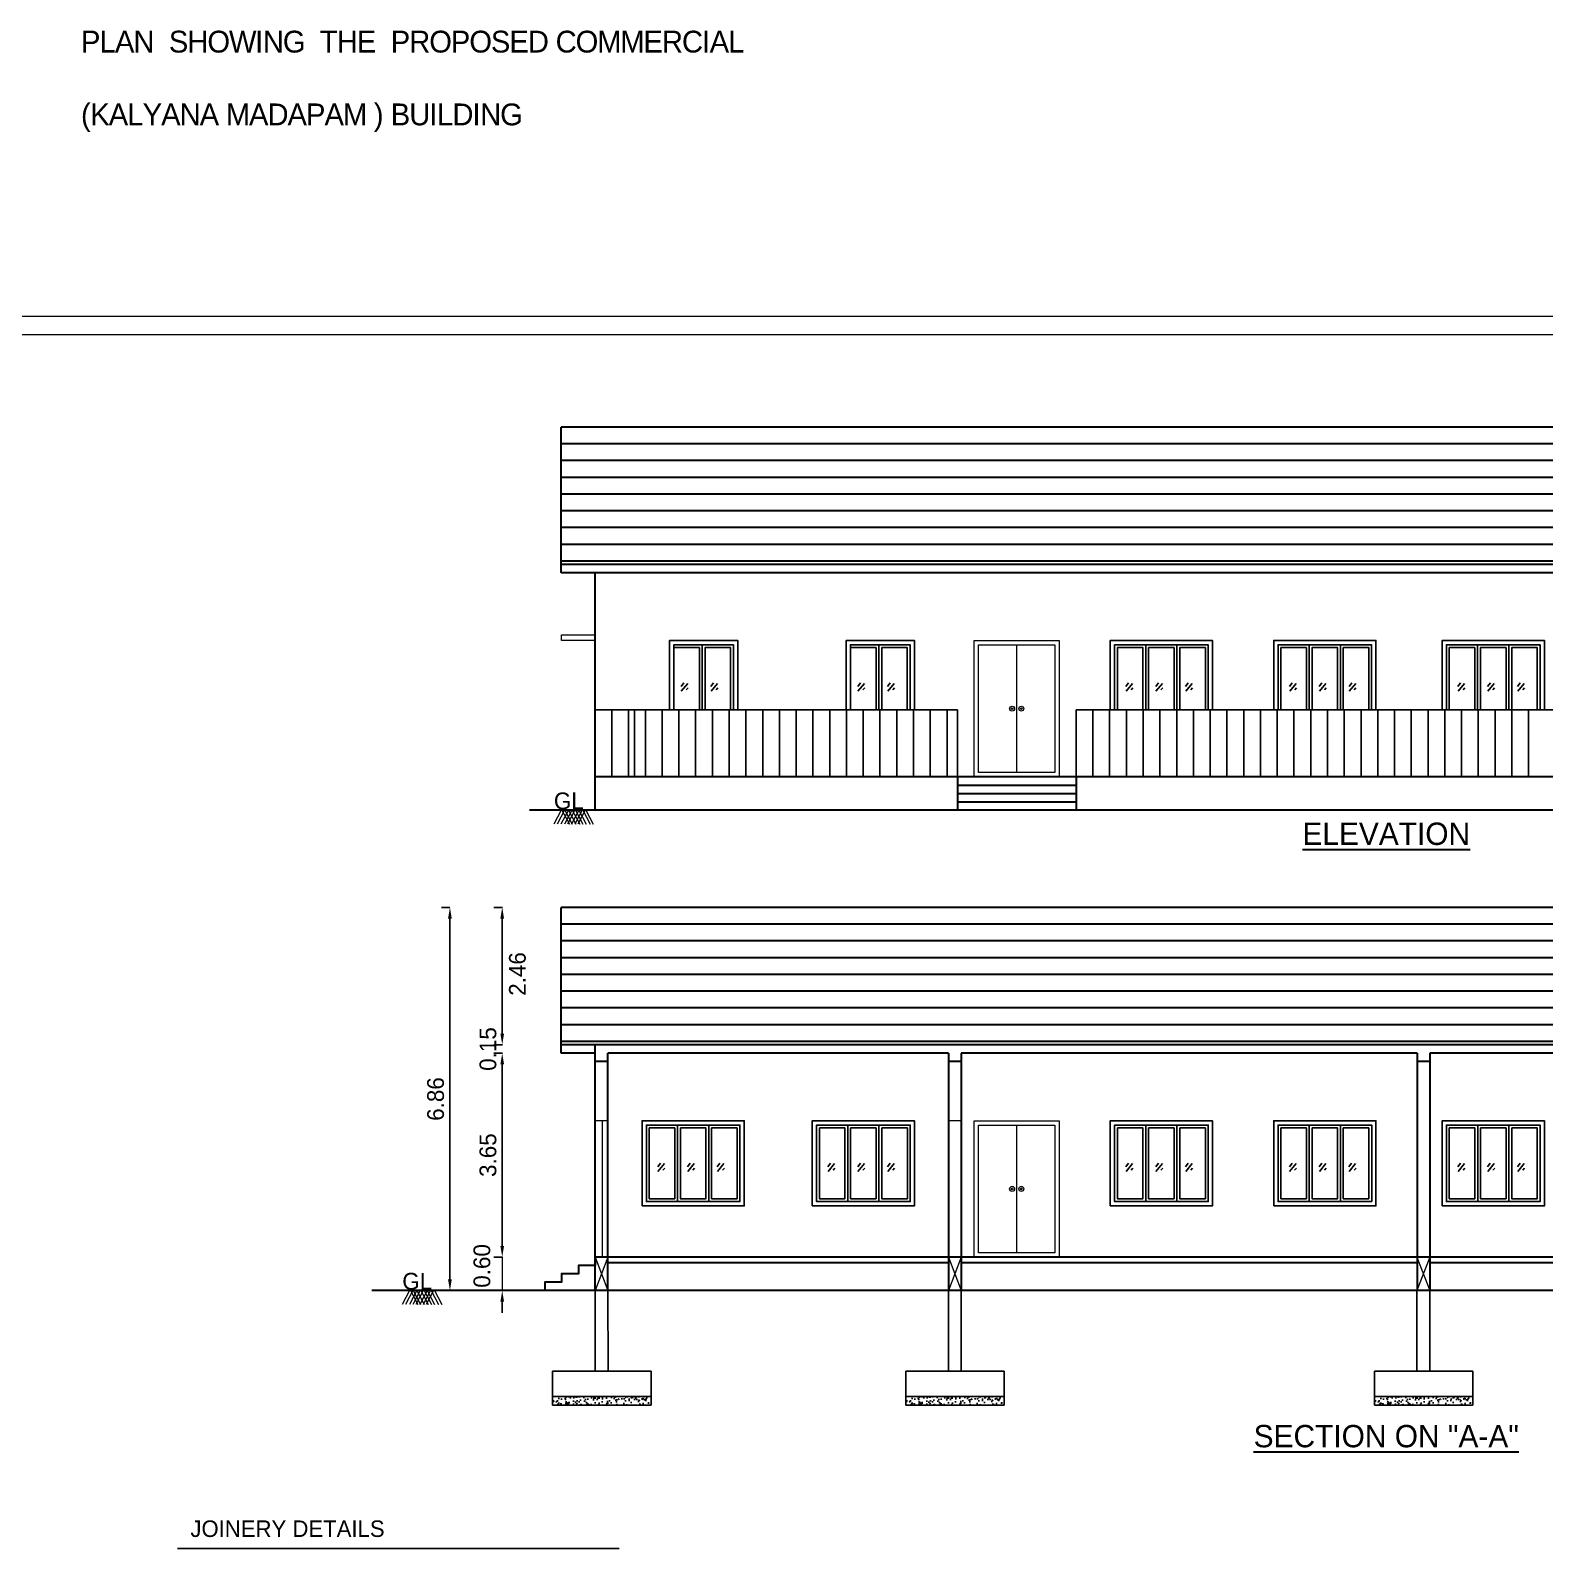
# Model space of a CAD drawing. Header units: metres. Extents: x -1560488.3 to -1560394.4, y 43534.5 to 43593.3.
# Drawn here: x -1560455.1 to -1560427.99, y 43566.14 to 43593.32 of the extents above; entities that cross this region are included whole.
import ezdxf

# ---------------------------------------------------------------- set-up
doc = ezdxf.new("R2010")
doc.units = ezdxf.units.M
doc.header["$LTSCALE"] = 750
doc.header["$MEASUREMENT"] = 0
doc.header["$PDMODE"] = 35
doc.header["$PDSIZE"] = 50
doc.linetypes.add('HIDDEN', pattern=[0.375, 0.25, -0.125])
doc.layers.get('0').update_dxf_attribs({"lineweight": 5})
doc.layers.get('Defpoints').update_dxf_attribs({"lineweight": 0})
for name, color, linetype in [('A-ELEV-05', 8, 'Continuous'), ('A-SECT-03', 8, 'Continuous'), ('Boundary', 1, 'Continuous'), ('CONCRETE', 252, 'Continuous'), ('HIDDEN', 3, 'HIDDEN'), ('Site Boundry', 3, 'Continuous'), ('TEXT 1', 7, 'Continuous')]:
    doc.layers.add(name, color=color, linetype=linetype)
doc.layers.add('TEXT', color=2, linetype='Continuous', lineweight=20)
doc.layers.add('wall', color=7, linetype='Continuous', lineweight=30)
doc.styles.add('outer', font='BKANT.TTF')
doc.dimstyles.new('DC', dxfattribs={"dimtxt": 0.3, "dimasz": 0.2, "dimexe": 0.15, "dimexo": 0.15, "dimgap": 0.1, "dimtad": 1, "dimzin": 1, "dimdsep": 46, "dimtxsty": 'outer', "dimcen": 0.1, "dimdle": 1, "dimse1": 1, "dimse2": 1, "dimsd1": 1, "dimsd2": 1, "dimclrd": 8, "dimclre": 8, "dimclrt": 7, "dimadec": 0, "dimazin": 0, "dimtfac": 1, "dimtix": 1, "dimtofl": 0, "dimtmove": 2, "dimatfit": 0, "dimfxl": 0, "dimtolj": 1, "dimtzin": 0, "dimarcsym": 0})

# ---------------------------------------------------------------- blocks, each defined once
blk = doc.blocks.new('*D221')
at = {"color": 3, "lineweight": -2}
for p, q in [((-1560446.654, 43571.563), (-1560446.654, 43571.763)), ((-1560446.649, 43571.363), (-1560446.804, 43571.363)), ((-1560446.649, 43570.763), (-1560446.804, 43570.763)), ((-1560446.654, 43570.563), (-1560446.654, 43570.363))]:
    blk.add_line(p, q, dxfattribs=at)
at = {"color": 3}
for points in [[(-1560446.687, 43571.563), (-1560446.621, 43571.563), (-1560446.654, 43571.363)], [(-1560446.687, 43570.563), (-1560446.621, 43570.563), (-1560446.654, 43570.763)]]:
    blk.add_solid(points, dxfattribs=at)
at = {"layer": 'Defpoints', "color": 0}
for p in [(-1560446.654, 43571.363), (-1560446.499, 43571.363), (-1560446.499, 43570.763)]:
    blk.add_point(p, dxfattribs=at)
at = {"color": 7, "insert": (-1560447.016, 43571.205), "char_height": 0.3, "attachment_point": 5, "rotation": 90, "style": 'outer'}
blk.add_mtext('\\A1;0.60', dxfattribs=at)
blk = doc.blocks.new('*D222')
at = {"color": 3, "lineweight": -2}
for p, q in [((-1560446.649, 43575.013), (-1560446.804, 43575.013)), ((-1560446.654, 43571.563), (-1560446.654, 43574.813)), ((-1560446.649, 43571.363), (-1560446.804, 43571.363))]:
    blk.add_line(p, q, dxfattribs=at)
at = {"color": 3}
for points in [[(-1560446.687, 43574.813), (-1560446.621, 43574.813), (-1560446.654, 43575.013)], [(-1560446.687, 43571.563), (-1560446.621, 43571.563), (-1560446.654, 43571.363)]]:
    blk.add_solid(points, dxfattribs=at)
at = {"layer": 'Defpoints', "color": 0}
for p in [(-1560446.654, 43575.013), (-1560446.499, 43575.013), (-1560446.499, 43571.363)]:
    blk.add_point(p, dxfattribs=at)
at = {"color": 7, "insert": (-1560446.908, 43573.188), "char_height": 0.3, "attachment_point": 5, "rotation": 90, "style": 'outer'}
blk.add_mtext('\\A1;3.65', dxfattribs=at)
blk = doc.blocks.new('*D223')
at = {"color": 3, "lineweight": -2}
for p, q in [((-1560446.654, 43575.363), (-1560446.654, 43575.563)), ((-1560446.649, 43575.163), (-1560446.804, 43575.163)), ((-1560446.649, 43575.013), (-1560446.804, 43575.013)), ((-1560446.654, 43574.813), (-1560446.654, 43574.613))]:
    blk.add_line(p, q, dxfattribs=at)
at = {"color": 3}
for points in [[(-1560446.687, 43575.363), (-1560446.621, 43575.363), (-1560446.654, 43575.163)], [(-1560446.687, 43574.813), (-1560446.621, 43574.813), (-1560446.654, 43575.013)]]:
    blk.add_solid(points, dxfattribs=at)
at = {"layer": 'Defpoints', "color": 0}
for p in [(-1560446.654, 43575.163), (-1560446.499, 43575.163), (-1560446.499, 43575.013)]:
    blk.add_point(p, dxfattribs=at)
at = {"color": 7, "insert": (-1560446.908, 43575.088), "char_height": 0.3, "attachment_point": 5, "rotation": 90, "style": 'outer'}
blk.add_mtext('\\A1;0.15', dxfattribs=at)
blk = doc.blocks.new('*D224')
at = {"color": 3, "lineweight": -2}
for p, q in [((-1560446.649, 43577.623), (-1560446.804, 43577.623)), ((-1560446.654, 43575.363), (-1560446.654, 43577.423)), ((-1560446.649, 43575.163), (-1560446.804, 43575.163))]:
    blk.add_line(p, q, dxfattribs=at)
at = {"color": 3}
for points in [[(-1560446.687, 43577.423), (-1560446.621, 43577.423), (-1560446.654, 43577.623)], [(-1560446.687, 43575.363), (-1560446.621, 43575.363), (-1560446.654, 43575.163)]]:
    blk.add_solid(points, dxfattribs=at)
at = {"layer": 'Defpoints', "color": 0}
for p in [(-1560446.654, 43577.623), (-1560446.499, 43577.623), (-1560446.499, 43575.163)]:
    blk.add_point(p, dxfattribs=at)
at = {"color": 7, "insert": (-1560446.381, 43576.431), "char_height": 0.3, "attachment_point": 5, "rotation": 90, "style": 'outer'}
blk.add_mtext('\\A1;2.46', dxfattribs=at)
blk = doc.blocks.new('*D225')
at = {"color": 3, "lineweight": -2}
for p, q in [((-1560447.59, 43577.623), (-1560447.74, 43577.623)), ((-1560447.59, 43570.963), (-1560447.59, 43577.423)), ((-1560447.59, 43570.763), (-1560447.74, 43570.763))]:
    blk.add_line(p, q, dxfattribs=at)
at = {"color": 3}
for points in [[(-1560447.624, 43577.423), (-1560447.557, 43577.423), (-1560447.59, 43577.623)], [(-1560447.624, 43570.963), (-1560447.557, 43570.963), (-1560447.59, 43570.763)]]:
    blk.add_solid(points, dxfattribs=at)
at = {"layer": 'Defpoints', "color": 0}
for p in [(-1560447.59, 43577.623), (-1560447.59, 43577.623), (-1560447.59, 43570.763)]:
    blk.add_point(p, dxfattribs=at)
at = {"color": 7, "insert": (-1560447.845, 43574.193), "char_height": 0.3, "attachment_point": 5, "rotation": 90, "style": 'outer'}
blk.add_mtext('\\A1;6.86', dxfattribs=at)
blk = doc.blocks.new('SER')
at = {"layer": 'A-ELEV-05'}
for points in [[(326236.3, -82559.4), (326236.3, -82499.4), (326308.3, -82499.4), (326308.3, -82559.4)], [(326239.3, -82556.4), (326239.3, -82502.4), (326305.3, -82502.4), (326305.3, -82556.4)], [(326239.3, -82502.4), (326261.3, -82502.4), (326261.3, -82556.4), (326239.3, -82556.4)], [(326241.3, -82504.4), (326259.3, -82504.4), (326259.3, -82554.4), (326241.3, -82554.4)], [(326261.3, -82502.4), (326283.3, -82502.4), (326283.3, -82556.4), (326261.3, -82556.4)], [(326263.3, -82504.4), (326281.3, -82504.4), (326281.3, -82554.4), (326263.3, -82554.4)], [(326283.3, -82502.4), (326305.3, -82502.4), (326305.3, -82556.4), (326283.3, -82556.4)], [(326285.3, -82504.4), (326303.3, -82504.4), (326303.3, -82554.4), (326285.3, -82554.4)]]:
    blk.add_lwpolyline(points, close=True, dxfattribs=at)
at = {"layer": 'A-SECT-03'}
for p, q in [((326249.2, -82529.2), (326247.3, -82531.9)), ((326249.2, -82529.2), (326247.3, -82531.9)), ((326252, -82529.6), (326247.5, -82535.2)), ((326252, -82529.6), (326247.5, -82535.2)), ((326252.3, -82532.7), (326251, -82534.3)), ((326252.3, -82532.7), (326251, -82534.3)), ((326270.2, -82529.2), (326268.3, -82531.9)), ((326270.2, -82529.2), (326268.3, -82531.9)), ((326273, -82529.6), (326268.5, -82535.2)), ((326273, -82529.6), (326268.5, -82535.2)), ((326273.3, -82532.7), (326272, -82534.3)), ((326273.3, -82532.7), (326272, -82534.3)), ((326291.2, -82529.2), (326289.3, -82531.9)), ((326291.2, -82529.2), (326289.3, -82531.9)), ((326294, -82529.6), (326289.5, -82535.2)), ((326294, -82529.6), (326289.5, -82535.2)), ((326294.3, -82532.7), (326293, -82534.3)), ((326294.3, -82532.7), (326293, -82534.3))]:
    blk.add_line(p, q, dxfattribs=at)

msp = doc.modelspace()

# ---------------------------------------------------------------- hatches: boundary and pattern name
at = {"layer": 'CONCRETE'}
h = msp.add_hatch(dxfattribs=at)
h.set_pattern_fill('AR-CONC', color=8, scale=0.0254, style=0)
h.set_pattern_definition([(50, (-1560460.11258, 44133.76283), (0.182184086, -0.015939042), [0.01905, -0.20955]), (355, (-1560460.11258, 44133.76283), (-0.03524284, 0.1910568), [0.01524, -0.16764]), (100.4514, (-1560460.0974, 44133.7615), (0.146941383, 0.175117644), [0.01619001, -0.178090096]), (46.1842, (-1560460.11258, 44133.81363), (0.27107923, -0.04204183), [0.028575, -0.314325]), (96.6356, (-1560460.09, 44133.81013), (0.23740433, 0.24742594), [0.02428501, -0.2671351]), (351.1842, (-1560460.11258, 44133.81363), (0.23740413, 0.24742612), [0.02286, -0.25146]), (21, (-1560460.08718, 44133.80093), (0.15161439, -0.1022652), [0.01905, -0.20955]), (326, (-1560460.08718, 44133.80093), (0.061802094, 0.18418811), [0.01524, -0.16764]), (71.4514, (-1560460.07454, 44133.79241), (0.21341655, 0.081922746), [0.01619001, -0.178090096]), (37.5, (-1560460.11258, 44133.762834), (0.003088603, 0.084555039), [0, -0.165608, 0, -0.17018, 0, -0.168275]), (7.5, (-1560460.11258, 44133.76283), (0.066819663, 0.100180575), [0, -0.097028, 0, -0.161798, 0, -0.064135]), (327.5, (-1560460.16922, 44133.762834), (0.135590899, -0.0057289374), [0, -0.0635, 0, -0.19812, 0, -0.26289]), (317.5, (-1560460.19462, 44133.76283), (0.148129287, 0.025426666), [0, -0.08255, 0, -0.131572, 0, -0.18669])])
h.paths.add_polyline_path([(-1560445.751, 43568.865), (-1560445.751, 43568.713), (-1560443.989, 43568.713), (-1560443.989, 43568.865)])
h = msp.add_hatch(dxfattribs=at)
h.set_pattern_fill('AR-CONC', color=8, scale=0.0254, style=0)
h.set_pattern_definition([(50, (-1560453.78798, 44133.76283), (0.182184086, -0.015939042), [0.01905, -0.20955]), (355, (-1560453.78798, 44133.76283), (-0.03524284, 0.1910568), [0.01524, -0.16764]), (100.4514, (-1560453.7728, 44133.7615), (0.146941383, 0.175117644), [0.01619001, -0.178090096]), (46.1842, (-1560453.78798, 44133.81363), (0.27107923, -0.04204183), [0.028575, -0.314325]), (96.6356, (-1560453.7654, 44133.81013), (0.23740433, 0.24742594), [0.02428501, -0.2671351]), (351.1842, (-1560453.78798, 44133.81363), (0.23740413, 0.24742612), [0.02286, -0.25146]), (21, (-1560453.76258, 44133.80093), (0.15161439, -0.1022652), [0.01905, -0.20955]), (326, (-1560453.76258, 44133.80093), (0.061802094, 0.18418811), [0.01524, -0.16764]), (71.4514, (-1560453.74994, 44133.79241), (0.21341655, 0.081922746), [0.01619001, -0.178090096]), (37.5, (-1560453.78798, 44133.762834), (0.003088603, 0.084555039), [0, -0.165608, 0, -0.17018, 0, -0.168275]), (7.5, (-1560453.78798, 44133.76283), (0.066819663, 0.100180575), [0, -0.097028, 0, -0.161798, 0, -0.064135]), (327.5, (-1560453.84462, 44133.762834), (0.135590899, -0.0057289374), [0, -0.0635, 0, -0.19812, 0, -0.26289]), (317.5, (-1560453.87002, 44133.76283), (0.148129287, 0.025426666), [0, -0.08255, 0, -0.131572, 0, -0.18669])])
h.paths.add_polyline_path([(-1560439.426, 43568.865), (-1560439.426, 43568.713), (-1560437.665, 43568.713), (-1560437.665, 43568.865)])
h = msp.add_hatch(dxfattribs=at)
h.set_pattern_fill('AR-CONC', color=8, scale=0.0254, style=0)
h.set_pattern_definition([(50, (-1560445.39859, 44133.76283), (0.182184086, -0.015939042), [0.01905, -0.20955]), (355, (-1560445.39859, 44133.76283), (-0.03524284, 0.1910568), [0.01524, -0.16764]), (100.4514, (-1560445.3834, 44133.7615), (0.146941383, 0.175117644), [0.01619001, -0.178090096]), (46.1842, (-1560445.39859, 44133.81363), (0.27107923, -0.04204183), [0.028575, -0.314325]), (96.6356, (-1560445.376, 44133.81013), (0.23740433, 0.24742594), [0.02428501, -0.2671351]), (351.1842, (-1560445.3986, 44133.81363), (0.23740413, 0.24742612), [0.02286, -0.25146]), (21, (-1560445.37319, 44133.80093), (0.15161439, -0.1022652), [0.01905, -0.20955]), (326, (-1560445.37319, 44133.80093), (0.061802094, 0.18418811), [0.01524, -0.16764]), (71.4514, (-1560445.36055, 44133.79241), (0.21341655, 0.081922746), [0.01619001, -0.178090096]), (37.5, (-1560445.398587, 44133.762834), (0.003088603, 0.084555039), [0, -0.165608, 0, -0.17018, 0, -0.168275]), (7.5, (-1560445.39859, 44133.76283), (0.066819663, 0.100180575), [0, -0.097028, 0, -0.161798, 0, -0.064135]), (327.5, (-1560445.45523, 44133.762834), (0.135590899, -0.0057289374), [0, -0.0635, 0, -0.19812, 0, -0.26289]), (317.5, (-1560445.48063, 44133.76283), (0.148129287, 0.025426666), [0, -0.08255, 0, -0.131572, 0, -0.18669])])
h.paths.add_polyline_path([(-1560431.037, 43568.865), (-1560431.037, 43568.713), (-1560429.275, 43568.713), (-1560429.275, 43568.865)])

# ---------------------------------------------------------------- linework, layer by layer
at = {"color": 22}
for p, q in [((-1560437.443, 43580.037), (-1560437.443, 43582.325)), ((-1560444.761, 43573.803), (-1560444.991, 43573.803)), ((-1560444.867, 43573.803), (-1560444.867, 43571.363)), ((-1560438.436, 43573.803), (-1560438.666, 43573.803)), ((-1560437.443, 43571.439), (-1560437.443, 43573.726))]:
    msp.add_line(p, q, dxfattribs=at)
at = {"color": 2}
for p, q in [((-1560446.654, 43571.363), (-1560446.654, 43570.763)), ((-1560444.991, 43571.363), (-1560444.761, 43570.763)), ((-1560444.761, 43571.363), (-1560444.991, 43570.763)), ((-1560438.666, 43571.363), (-1560438.436, 43570.763)), ((-1560438.436, 43571.363), (-1560438.666, 43570.763)), ((-1560430.277, 43571.363), (-1560430.047, 43570.763)), ((-1560430.047, 43571.363), (-1560430.277, 43570.763))]:
    msp.add_line(p, q, dxfattribs=at)
for points in [[(-1560488.3, 43588.209), (-1560394.418, 43588.209), (-1560394.418, 43534.537), (-1560488.3, 43534.537)], [(-1560487.968, 43587.877), (-1560394.75, 43587.877), (-1560394.75, 43534.869), (-1560487.968, 43534.869)]]:
    msp.add_lwpolyline(points, close=True)
msp.add_lwpolyline([(-1560445.591, 43582.501), (-1560444.991, 43582.501), (-1560444.991, 43582.401), (-1560445.591, 43582.401)], close=True, dxfattribs=at)
at = {"color": 22}
for points in [[(-1560438.203, 43582.401), (-1560436.683, 43582.401), (-1560436.683, 43579.961), (-1560438.203, 43579.961)], [(-1560438.126, 43582.325), (-1560436.759, 43582.325), (-1560436.759, 43580.037), (-1560438.126, 43580.037)], [(-1560438.203, 43573.803), (-1560436.683, 43573.803), (-1560436.683, 43571.363), (-1560438.203, 43571.363)], [(-1560438.126, 43573.726), (-1560436.759, 43573.726), (-1560436.759, 43571.439), (-1560438.126, 43571.439)]]:
    msp.add_lwpolyline(points, close=True, dxfattribs=at)
for centre, radius in [((-1560437.525, 43581.181), 0.0447), ((-1560437.525, 43581.181), 0.0148), ((-1560437.36, 43581.181), 0.0447), ((-1560437.36, 43581.181), 0.0148), ((-1560437.525, 43572.583), 0.0447), ((-1560437.525, 43572.583), 0.0148), ((-1560437.36, 43572.583), 0.0447), ((-1560437.36, 43572.583), 0.0148)]:
    msp.add_circle(centre, radius, dxfattribs=at)
at = {"layer": 'A-ELEV-05'}
for points in [[(-1560443.658, 43581.161), (-1560443.658, 43582.401), (-1560442.438, 43582.401), (-1560442.438, 43581.161)], [(-1560440.495, 43581.161), (-1560440.495, 43582.401), (-1560439.275, 43582.401), (-1560439.275, 43581.161)], [(-1560435.768, 43581.161), (-1560435.768, 43582.401), (-1560433.939, 43582.401), (-1560433.939, 43581.161)], [(-1560432.841, 43581.161), (-1560432.841, 43582.401), (-1560431.012, 43582.401), (-1560431.012, 43581.161)], [(-1560429.826, 43581.161), (-1560429.826, 43582.401), (-1560427.997, 43582.401), (-1560427.997, 43581.161)], [(-1560443.581, 43581.161), (-1560443.581, 43582.325), (-1560442.514, 43582.325), (-1560442.514, 43581.161)], [(-1560443.581, 43581.161), (-1560443.581, 43582.274), (-1560443.123, 43582.274), (-1560443.123, 43581.161)], [(-1560443.073, 43581.161), (-1560443.073, 43582.325), (-1560442.514, 43582.325), (-1560442.514, 43581.161)], [(-1560443.022, 43581.161), (-1560443.022, 43582.274), (-1560442.565, 43582.274), (-1560442.565, 43581.161)], [(-1560440.419, 43581.161), (-1560440.419, 43582.325), (-1560439.352, 43582.325), (-1560439.352, 43581.161)], [(-1560440.418, 43581.161), (-1560440.418, 43582.274), (-1560439.961, 43582.274), (-1560439.961, 43581.161)], [(-1560439.91, 43581.161), (-1560439.91, 43582.325), (-1560439.352, 43582.325), (-1560439.352, 43581.161)], [(-1560439.86, 43581.161), (-1560439.86, 43582.274), (-1560439.402, 43582.274), (-1560439.402, 43581.161)], [(-1560435.692, 43581.161), (-1560435.692, 43582.325), (-1560434.016, 43582.325), (-1560434.016, 43581.161)], [(-1560435.692, 43581.161), (-1560435.692, 43582.325), (-1560435.133, 43582.325), (-1560435.133, 43581.161)], [(-1560435.641, 43581.161), (-1560435.641, 43582.274), (-1560435.184, 43582.274), (-1560435.184, 43581.161)], [(-1560435.133, 43581.161), (-1560435.133, 43582.325), (-1560434.574, 43582.325), (-1560434.574, 43581.161)], [(-1560435.082, 43581.161), (-1560435.082, 43582.274), (-1560434.625, 43582.274), (-1560434.625, 43581.161)], [(-1560434.574, 43581.161), (-1560434.574, 43582.325), (-1560434.016, 43582.325), (-1560434.016, 43581.161)], [(-1560434.524, 43581.161), (-1560434.524, 43582.274), (-1560434.066, 43582.274), (-1560434.066, 43581.161)], [(-1560432.765, 43581.161), (-1560432.765, 43582.325), (-1560431.089, 43582.325), (-1560431.089, 43581.161)], [(-1560432.765, 43581.161), (-1560432.765, 43582.325), (-1560432.206, 43582.325), (-1560432.206, 43581.161)], [(-1560432.714, 43581.161), (-1560432.714, 43582.274), (-1560432.257, 43582.274), (-1560432.257, 43581.161)], [(-1560432.206, 43581.161), (-1560432.206, 43582.325), (-1560431.647, 43582.325), (-1560431.647, 43581.161)], [(-1560432.155, 43581.161), (-1560432.155, 43582.274), (-1560431.698, 43582.274), (-1560431.698, 43581.161)], [(-1560431.647, 43581.161), (-1560431.647, 43582.325), (-1560431.089, 43582.325), (-1560431.089, 43581.161)], [(-1560431.597, 43581.161), (-1560431.597, 43582.274), (-1560431.139, 43582.274), (-1560431.139, 43581.161)], [(-1560429.75, 43581.161), (-1560429.75, 43582.325), (-1560428.073, 43582.325), (-1560428.073, 43581.161)], [(-1560429.75, 43581.161), (-1560429.75, 43582.325), (-1560429.191, 43582.325), (-1560429.191, 43581.161)], [(-1560429.699, 43581.161), (-1560429.699, 43582.274), (-1560429.242, 43582.274), (-1560429.242, 43581.161)], [(-1560429.191, 43581.161), (-1560429.191, 43582.325), (-1560428.632, 43582.325), (-1560428.632, 43581.161)], [(-1560429.14, 43581.161), (-1560429.14, 43582.274), (-1560428.683, 43582.274), (-1560428.683, 43581.161)], [(-1560428.632, 43581.161), (-1560428.632, 43582.325), (-1560428.073, 43582.325), (-1560428.073, 43581.161)], [(-1560428.581, 43581.161), (-1560428.581, 43582.274), (-1560428.124, 43582.274), (-1560428.124, 43581.161)]]:
    msp.add_lwpolyline(points, dxfattribs=at)
at = {"layer": 'A-SECT-03'}
for p, q in [((-1560443.404, 43581.645), (-1560443.453, 43581.577)), ((-1560443.404, 43581.645), (-1560443.453, 43581.577)), ((-1560443.333, 43581.634), (-1560443.448, 43581.491)), ((-1560443.333, 43581.634), (-1560443.448, 43581.491)), ((-1560443.327, 43581.556), (-1560443.358, 43581.515)), ((-1560443.327, 43581.556), (-1560443.358, 43581.515)), ((-1560442.871, 43581.645), (-1560442.919, 43581.577)), ((-1560442.871, 43581.645), (-1560442.919, 43581.577)), ((-1560442.8, 43581.634), (-1560442.915, 43581.491)), ((-1560442.8, 43581.634), (-1560442.915, 43581.491)), ((-1560442.794, 43581.556), (-1560442.825, 43581.515)), ((-1560442.794, 43581.556), (-1560442.825, 43581.515)), ((-1560440.242, 43581.645), (-1560440.29, 43581.577)), ((-1560440.242, 43581.645), (-1560440.29, 43581.577)), ((-1560440.171, 43581.634), (-1560440.286, 43581.491)), ((-1560440.171, 43581.634), (-1560440.286, 43581.491)), ((-1560440.165, 43581.556), (-1560440.196, 43581.515)), ((-1560440.165, 43581.556), (-1560440.196, 43581.515)), ((-1560439.708, 43581.645), (-1560439.757, 43581.577)), ((-1560439.708, 43581.645), (-1560439.757, 43581.577)), ((-1560439.637, 43581.634), (-1560439.753, 43581.491)), ((-1560439.637, 43581.634), (-1560439.753, 43581.491)), ((-1560439.632, 43581.556), (-1560439.663, 43581.515)), ((-1560439.632, 43581.556), (-1560439.663, 43581.515)), ((-1560435.439, 43581.645), (-1560435.488, 43581.577)), ((-1560435.439, 43581.645), (-1560435.488, 43581.577)), ((-1560435.368, 43581.634), (-1560435.483, 43581.491)), ((-1560435.368, 43581.634), (-1560435.483, 43581.491)), ((-1560435.362, 43581.556), (-1560435.393, 43581.515)), ((-1560435.362, 43581.556), (-1560435.393, 43581.515)), ((-1560434.906, 43581.645), (-1560434.954, 43581.577)), ((-1560434.906, 43581.645), (-1560434.954, 43581.577)), ((-1560434.835, 43581.634), (-1560434.95, 43581.491)), ((-1560434.835, 43581.634), (-1560434.95, 43581.491)), ((-1560434.829, 43581.556), (-1560434.86, 43581.515)), ((-1560434.829, 43581.556), (-1560434.86, 43581.515)), ((-1560434.372, 43581.645), (-1560434.421, 43581.577)), ((-1560434.372, 43581.645), (-1560434.421, 43581.577)), ((-1560434.302, 43581.634), (-1560434.417, 43581.491)), ((-1560434.302, 43581.634), (-1560434.417, 43581.491)), ((-1560434.296, 43581.556), (-1560434.327, 43581.515)), ((-1560434.296, 43581.556), (-1560434.327, 43581.515)), ((-1560432.512, 43581.645), (-1560432.561, 43581.577)), ((-1560432.512, 43581.645), (-1560432.561, 43581.577)), ((-1560432.441, 43581.634), (-1560432.556, 43581.491)), ((-1560432.441, 43581.634), (-1560432.556, 43581.491)), ((-1560432.435, 43581.556), (-1560432.466, 43581.515)), ((-1560432.435, 43581.556), (-1560432.466, 43581.515)), ((-1560431.979, 43581.645), (-1560432.027, 43581.577)), ((-1560431.979, 43581.645), (-1560432.027, 43581.577)), ((-1560431.908, 43581.634), (-1560432.023, 43581.491)), ((-1560431.908, 43581.634), (-1560432.023, 43581.491)), ((-1560431.902, 43581.556), (-1560431.933, 43581.515)), ((-1560431.902, 43581.556), (-1560431.933, 43581.515)), ((-1560431.445, 43581.645), (-1560431.494, 43581.577)), ((-1560431.445, 43581.645), (-1560431.494, 43581.577)), ((-1560431.374, 43581.634), (-1560431.49, 43581.491)), ((-1560431.374, 43581.634), (-1560431.49, 43581.491)), ((-1560431.369, 43581.556), (-1560431.4, 43581.515)), ((-1560431.369, 43581.556), (-1560431.4, 43581.515)), ((-1560429.497, 43581.645), (-1560429.545, 43581.577)), ((-1560429.497, 43581.645), (-1560429.545, 43581.577)), ((-1560429.426, 43581.634), (-1560429.541, 43581.491)), ((-1560429.426, 43581.634), (-1560429.541, 43581.491)), ((-1560429.42, 43581.556), (-1560429.451, 43581.515)), ((-1560429.42, 43581.556), (-1560429.451, 43581.515)), ((-1560428.963, 43581.645), (-1560429.012, 43581.577)), ((-1560428.963, 43581.645), (-1560429.012, 43581.577)), ((-1560428.893, 43581.634), (-1560429.008, 43581.491)), ((-1560428.893, 43581.634), (-1560429.008, 43581.491)), ((-1560428.887, 43581.556), (-1560428.918, 43581.515)), ((-1560428.887, 43581.556), (-1560428.918, 43581.515)), ((-1560428.43, 43581.645), (-1560428.479, 43581.577)), ((-1560428.43, 43581.645), (-1560428.479, 43581.577)), ((-1560428.359, 43581.634), (-1560428.474, 43581.491)), ((-1560428.359, 43581.634), (-1560428.474, 43581.491)), ((-1560428.353, 43581.556), (-1560428.384, 43581.515)), ((-1560428.353, 43581.556), (-1560428.384, 43581.515))]:
    msp.add_line(p, q, dxfattribs=at)
at = {"layer": 'Boundary'}
msp.add_line((-1560452.465, 43566.147), (-1560444.56, 43566.147), dxfattribs=at)
at = {"layer": 'HIDDEN', "color": 252, "linetype": 'HIDDEN', "ltscale": 0.05}
for p, q in [((-1560444.991, 43570.763), (-1560444.991, 43569.322)), ((-1560444.761, 43570.763), (-1560444.759, 43569.322)), ((-1560438.666, 43570.763), (-1560438.666, 43569.322)), ((-1560438.436, 43570.763), (-1560438.435, 43569.322)), ((-1560430.277, 43570.763), (-1560430.277, 43569.322)), ((-1560430.047, 43570.763), (-1560430.045, 43569.322))]:
    msp.add_line(p, q, dxfattribs=at)
for points in [[(-1560445.751, 43568.865), (-1560443.989, 43568.865), (-1560443.989, 43569.322), (-1560445.751, 43569.322)], [(-1560439.426, 43568.865), (-1560437.665, 43568.865), (-1560437.665, 43569.322), (-1560439.426, 43569.322)], [(-1560431.037, 43568.865), (-1560429.275, 43568.865), (-1560429.275, 43569.322), (-1560431.037, 43569.322)]]:
    msp.add_lwpolyline(points, close=True, dxfattribs=at)
at = {"layer": 'HIDDEN', "color": 252, "linetype": 'HIDDEN', "ltscale": 0.5}
for points in [[(-1560445.751, 43568.865), (-1560443.989, 43568.865), (-1560443.989, 43568.713), (-1560445.751, 43568.713)], [(-1560439.426, 43568.865), (-1560437.665, 43568.865), (-1560437.665, 43568.713), (-1560439.426, 43568.713)], [(-1560431.037, 43568.865), (-1560429.275, 43568.865), (-1560429.275, 43568.713), (-1560431.037, 43568.713)]]:
    msp.add_lwpolyline(points, close=True, dxfattribs=at)
at = {"layer": 'Site Boundry', "color": 1, "linetype": 'Continuous', "ltscale": 5}
for p, q in [((-1560438.503, 43581.161), (-1560444.991, 43581.161)), ((-1560444.691, 43579.961), (-1560444.691, 43581.161)), ((-1560444.391, 43579.961), (-1560444.391, 43581.161)), ((-1560444.284, 43579.961), (-1560444.284, 43581.161)), ((-1560444.091, 43579.961), (-1560444.091, 43581.161)), ((-1560443.791, 43579.961), (-1560443.791, 43581.161)), ((-1560443.491, 43579.961), (-1560443.491, 43581.161)), ((-1560443.191, 43579.961), (-1560443.191, 43581.161)), ((-1560442.891, 43579.961), (-1560442.891, 43581.161)), ((-1560442.591, 43579.961), (-1560442.591, 43581.161)), ((-1560442.291, 43579.961), (-1560442.291, 43581.161)), ((-1560441.991, 43579.961), (-1560441.991, 43581.161)), ((-1560441.691, 43579.961), (-1560441.691, 43581.161)), ((-1560441.391, 43579.961), (-1560441.391, 43581.161)), ((-1560441.091, 43579.961), (-1560441.091, 43581.161)), ((-1560440.791, 43579.961), (-1560440.791, 43581.161)), ((-1560440.491, 43579.961), (-1560440.491, 43581.161)), ((-1560440.191, 43579.961), (-1560440.191, 43581.161)), ((-1560439.891, 43579.961), (-1560439.891, 43581.161)), ((-1560439.591, 43579.961), (-1560439.591, 43581.161)), ((-1560439.291, 43579.961), (-1560439.291, 43581.161)), ((-1560438.991, 43579.961), (-1560438.991, 43581.161)), ((-1560438.691, 43579.961), (-1560438.691, 43581.161)), ((-1560438.503, 43581.161), (-1560438.503, 43579.961)), ((-1560418.016, 43581.161), (-1560436.379, 43581.161)), ((-1560436.379, 43581.161), (-1560436.379, 43579.961)), ((-1560436.079, 43579.961), (-1560436.079, 43581.161)), ((-1560435.779, 43579.961), (-1560435.779, 43581.161)), ((-1560435.479, 43579.961), (-1560435.479, 43581.161)), ((-1560435.179, 43579.961), (-1560435.179, 43581.161)), ((-1560434.879, 43579.961), (-1560434.879, 43581.161)), ((-1560434.579, 43579.961), (-1560434.579, 43581.161)), ((-1560434.279, 43579.961), (-1560434.279, 43581.161)), ((-1560433.979, 43579.961), (-1560433.979, 43581.161)), ((-1560433.679, 43579.961), (-1560433.679, 43581.161)), ((-1560433.379, 43579.961), (-1560433.379, 43581.161)), ((-1560433.079, 43579.961), (-1560433.079, 43581.161)), ((-1560432.779, 43579.961), (-1560432.779, 43581.161)), ((-1560432.479, 43579.961), (-1560432.479, 43581.161)), ((-1560432.179, 43579.961), (-1560432.179, 43581.161)), ((-1560431.879, 43579.961), (-1560431.879, 43581.161)), ((-1560431.579, 43579.961), (-1560431.579, 43581.161)), ((-1560431.279, 43579.961), (-1560431.279, 43581.161)), ((-1560430.979, 43579.961), (-1560430.979, 43581.161)), ((-1560430.679, 43579.961), (-1560430.679, 43581.161)), ((-1560430.379, 43579.961), (-1560430.379, 43581.161)), ((-1560430.079, 43579.961), (-1560430.079, 43581.161)), ((-1560429.779, 43579.961), (-1560429.779, 43581.161)), ((-1560429.479, 43579.961), (-1560429.479, 43581.161)), ((-1560429.179, 43579.961), (-1560429.179, 43581.161)), ((-1560428.879, 43579.961), (-1560428.879, 43581.161)), ((-1560428.579, 43579.961), (-1560428.579, 43581.161)), ((-1560428.279, 43579.961), (-1560428.279, 43581.161))]:
    msp.add_line(p, q, dxfattribs=at)
at = {"layer": 'TEXT'}
for p, q in [((-1560445.599, 43579.361), (-1560445.731, 43579.115)), ((-1560445.541, 43579.361), (-1560445.673, 43579.115)), ((-1560445.47, 43579.361), (-1560445.602, 43579.115)), ((-1560445.584, 43579.361), (-1560445.452, 43579.115)), ((-1560445.407, 43579.361), (-1560445.539, 43579.115)), ((-1560445.532, 43579.361), (-1560445.4, 43579.115)), ((-1560445.355, 43579.361), (-1560445.487, 43579.115)), ((-1560445.47, 43579.361), (-1560445.338, 43579.115)), ((-1560445.284, 43579.361), (-1560445.416, 43579.115)), ((-1560445.399, 43579.361), (-1560445.267, 43579.115)), ((-1560445.222, 43579.361), (-1560445.354, 43579.115)), ((-1560445.341, 43579.361), (-1560445.209, 43579.115)), ((-1560445.17, 43579.361), (-1560445.302, 43579.115)), ((-1560445.284, 43579.361), (-1560445.152, 43579.115)), ((-1560445.213, 43579.361), (-1560445.081, 43579.115)), ((-1560445.155, 43579.361), (-1560445.023, 43579.115)), ((-1560448.313, 43570.763), (-1560448.445, 43570.516)), ((-1560448.254, 43570.763), (-1560448.386, 43570.516)), ((-1560448.183, 43570.763), (-1560448.315, 43570.516)), ((-1560448.298, 43570.763), (-1560448.166, 43570.516)), ((-1560448.121, 43570.763), (-1560448.253, 43570.516)), ((-1560448.246, 43570.763), (-1560448.114, 43570.516)), ((-1560448.069, 43570.763), (-1560448.201, 43570.516)), ((-1560448.183, 43570.763), (-1560448.051, 43570.516)), ((-1560447.998, 43570.763), (-1560448.13, 43570.516)), ((-1560448.113, 43570.763), (-1560447.981, 43570.516)), ((-1560447.936, 43570.763), (-1560448.068, 43570.516)), ((-1560448.054, 43570.763), (-1560447.922, 43570.516)), ((-1560447.884, 43570.763), (-1560448.016, 43570.516)), ((-1560447.998, 43570.763), (-1560447.866, 43570.516)), ((-1560447.927, 43570.763), (-1560447.795, 43570.516)), ((-1560447.869, 43570.763), (-1560447.737, 43570.516))]:
    msp.add_line(p, q, dxfattribs=at)
at = {"layer": 'wall', "color": 7}
for p, q in [((-1560445.601, 43583.611), (-1560445.601, 43586.221)), ((-1560412.988, 43586.221), (-1560445.601, 43586.221)), ((-1560412.988, 43583.761), (-1560445.601, 43583.761)), ((-1560412.988, 43583.761), (-1560445.599, 43583.761)), ((-1560412.988, 43583.611), (-1560445.601, 43583.611)), ((-1560444.991, 43579.361), (-1560444.991, 43583.611)), ((-1560412.988, 43579.961), (-1560444.991, 43579.961)), ((-1560438.503, 43579.961), (-1560438.503, 43579.361)), ((-1560436.379, 43579.961), (-1560436.379, 43579.361)), ((-1560438.503, 43579.811), (-1560436.379, 43579.811)), ((-1560438.503, 43579.661), (-1560436.379, 43579.661)), ((-1560438.503, 43579.511), (-1560436.379, 43579.511)), ((-1560398.863, 43579.361), (-1560446.165, 43579.361)), ((-1560412.988, 43577.623), (-1560445.599, 43577.623)), ((-1560445.599, 43575.013), (-1560445.599, 43577.623)), ((-1560412.988, 43575.163), (-1560445.599, 43575.163)), ((-1560444.991, 43570.763), (-1560444.991, 43575.163)), ((-1560444.991, 43575.013), (-1560445.599, 43575.013)), ((-1560444.761, 43574.863), (-1560444.991, 43574.863)), ((-1560438.665, 43575.013), (-1560444.761, 43575.013)), ((-1560444.761, 43570.763), (-1560444.761, 43575.013)), ((-1560438.436, 43574.863), (-1560438.666, 43574.863)), ((-1560438.665, 43575.013), (-1560438.665, 43570.763)), ((-1560430.275, 43575.013), (-1560438.436, 43575.013)), ((-1560438.436, 43575.013), (-1560438.436, 43570.763)), ((-1560430.047, 43574.863), (-1560430.277, 43574.863)), ((-1560430.275, 43575.013), (-1560430.275, 43570.763)), ((-1560424.59, 43575.013), (-1560430.047, 43575.013)), ((-1560430.047, 43575.013), (-1560430.047, 43570.763)), ((-1560400.338, 43571.363), (-1560444.991, 43571.363)), ((-1560438.665, 43571.263), (-1560444.761, 43571.263)), ((-1560430.275, 43571.263), (-1560438.436, 43571.263)), ((-1560424.59, 43571.263), (-1560430.047, 43571.263)), ((-1560398.948, 43570.763), (-1560448.989, 43570.763))]:
    msp.add_line(p, q, dxfattribs=at)
at = {"layer": 'wall', "color": 8}
for p, q in [((-1560412.988, 43585.921), (-1560445.599, 43585.921)), ((-1560412.988, 43585.621), (-1560445.599, 43585.621)), ((-1560412.988, 43585.321), (-1560445.599, 43585.321)), ((-1560412.988, 43585.021), (-1560445.599, 43585.021)), ((-1560412.988, 43584.721), (-1560445.599, 43584.721)), ((-1560412.988, 43584.421), (-1560445.599, 43584.421)), ((-1560412.988, 43584.121), (-1560445.599, 43584.121)), ((-1560412.988, 43583.821), (-1560445.599, 43583.821)), ((-1560412.988, 43577.323), (-1560445.599, 43577.323)), ((-1560412.988, 43577.023), (-1560445.599, 43577.023)), ((-1560412.988, 43576.723), (-1560445.599, 43576.723)), ((-1560412.988, 43576.423), (-1560445.599, 43576.423)), ((-1560412.988, 43576.123), (-1560445.599, 43576.123)), ((-1560412.988, 43575.823), (-1560445.599, 43575.823)), ((-1560412.988, 43575.523), (-1560445.599, 43575.523)), ((-1560412.988, 43575.223), (-1560445.599, 43575.223))]:
    msp.add_line(p, q, dxfattribs=at)
at = {"layer": 'wall', "color": 7}
msp.add_lwpolyline([(-1560444.991, 43571.363), (-1560444.991, 43571.213), (-1560445.291, 43571.213), (-1560445.291, 43571.063), (-1560445.591, 43571.063), (-1560445.591, 43570.913), (-1560445.891, 43570.913), (-1560445.891, 43570.763)], dxfattribs=at)

# ---------------------------------------------------------------- block references
at = {"xscale": 0.0254, "yscale": 0.0254, "zscale": 0.0254}
for p in [(-1568730.552, 45669.288), (-1568727.505, 45669.288), (-1568722.17, 45669.288), (-1568719.243, 45669.288), (-1568716.227, 45669.288)]:
    msp.add_blockref('SER', p, dxfattribs=at)

# ---------------------------------------------------------------- texts
at = {"layer": 'Boundary', "style": 'outer'}
msp.add_text('JOINERY DETAILS', height=0.29612, dxfattribs=at).set_placement((-1560452.236, 43566.353))
at = {"layer": 'TEXT', "insert": (-1560454.195, 43593.317), "char_height": 0.39083, "width": 33.81877, "attachment_point": 1, "style": 'outer'}
msp.add_mtext('\\A1;{\\T0.95;PLAN  SHOWING  THE  PROPOSED COMMERCIAL \\P\\P(KALYANA MADAPAM ) BUILDING }', dxfattribs=at)
at = {"layer": 'TEXT 1', "style": 'outer'}
for p in [(-1560445.729, 43579.38), (-1560448.443, 43570.781)]:
    msp.add_text('GL', height=0.3, dxfattribs=at).set_placement(p)
at = {"layer": 'TEXT 1', "linetype": 'ByBlock', "lineweight": 30, "char_height": 0.4, "width": 8.69801, "attachment_point": 2, "style": 'outer'}
for s, insert in [('\\pt15.2;{\\LELEVATION}', (-1560430.827, 43579.141)), ('\\pt15.2;{\\LSECTION ON "A-A"}', (-1560430.827, 43568.358))]:
    msp.add_mtext(s, dxfattribs=dict(at, insert=insert))

# ---------------------------------------------------------------- dimensions: what is measured, and where the dimension line sits
at = {"color": 4}
dim = msp.add_aligned_dim(p1=(-1560447.59, 43570.763), p2=(-1560447.59, 43577.623), distance=0, dimstyle='DC', override={"dimpost": '\\X', "dimse1": 0, "dimse2": 0, "dimsd1": 0, "dimsd2": 0, "dimclrd": 3, "dimclre": 3}, dxfattribs=at)
dim.commit()
dim.dimension.update_dxf_attribs({"geometry": '*D225', "text_midpoint": (-1560447.845, 43574.193)})
for base, p1, p2, picture, middle in [((-1560446.654, 43577.623), (-1560446.499, 43575.163), (-1560446.499, 43577.623), '*D224', (-1560446.381, 43576.431)), ((-1560446.654, 43571.363), (-1560446.499, 43570.763), (-1560446.499, 43571.363), '*D221', (-1560447.016, 43571.205))]:
    dim = msp.add_linear_dim(base=base, p1=p1, p2=p2, angle=270, dimstyle='DC', override={"dimpost": '\\X', "dimse1": 0, "dimse2": 0, "dimsd1": 0, "dimsd2": 0, "dimclrd": 3, "dimclre": 3}, dxfattribs=at)
    dim.commit()
    dim.dimension.update_dxf_attribs({"geometry": picture, "text_midpoint": middle, "dimtype": 160})
for base, p1, p2, picture, middle in [((-1560446.654, 43575.163), (-1560446.499, 43575.013), (-1560446.499, 43575.163), '*D223', (-1560446.908, 43575.088)), ((-1560446.654, 43575.013), (-1560446.499, 43571.363), (-1560446.499, 43575.013), '*D222', (-1560446.908, 43573.188))]:
    dim = msp.add_linear_dim(base=base, p1=p1, p2=p2, angle=270, dimstyle='DC', override={"dimpost": '\\X', "dimse1": 0, "dimse2": 0, "dimsd1": 0, "dimsd2": 0, "dimclrd": 3, "dimclre": 3}, dxfattribs=at)
    dim.commit()
    dim.dimension.update_dxf_attribs({"geometry": picture, "text_midpoint": middle})

doc.saveas('drawing.dxf')
